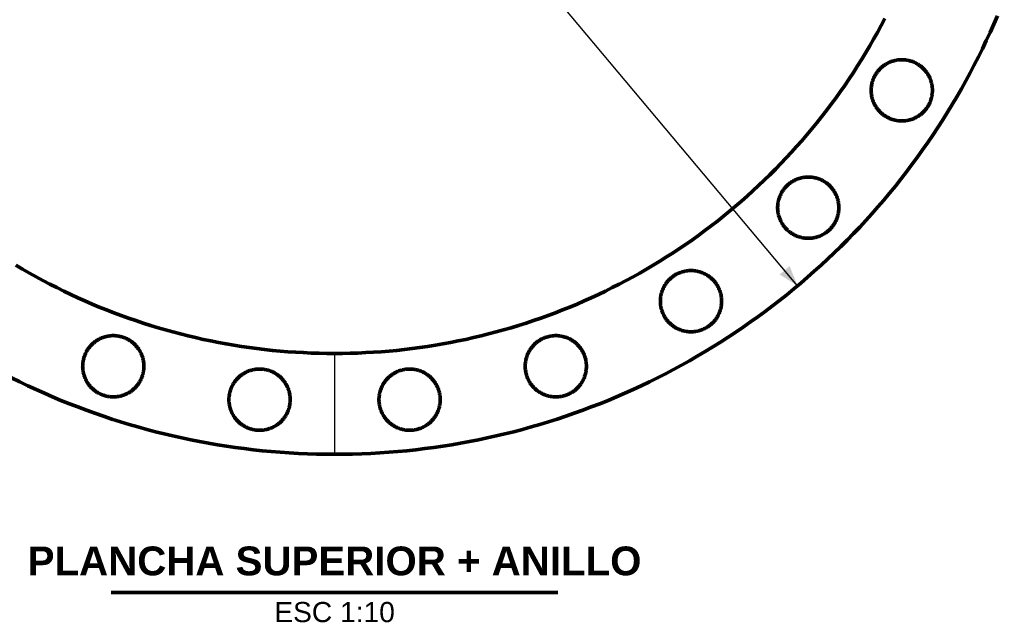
# Model space of a CAD drawing. Header units: millimetres. Extents: x 0 to 841, y 0 to 594.
# Drawn here: x 86.3 to 222, y 306.7 to 390.3 of the extents above; entities that cross this region are included whole.
import ezdxf
from ezdxf.enums import TextEntityAlignment as Align

# ---------------------------------------------------------------- set-up
doc = ezdxf.new("R2010")
doc.units = ezdxf.units.MM
doc.linetypes.add('FANTASMA', pattern=[26, 14, -3, 2, -2, 2, -3])
for name, color, linetype, lineweight in [('COTA', 7, 'CONTINUOUS', 18), ('FANT', 7, 'FANTASMA', 18), ('TXT', 7, 'CONTINUOUS', 25), ('VIS', 7, 'CONTINUOUS', 50)]:
    doc.layers.add(name, color=color, linetype=linetype, lineweight=lineweight)
doc.styles.add('STD', font='LiberationSans-Regular.ttf')
doc.styles.add('STDB', font='LiberationSans-Bold.ttf')

msp = doc.modelspace()

# ---------------------------------------------------------------- linework, layer by layer
at = {"layer": 'COTA'}
msp.add_line((194.28, 353.4), (54.15, 520.39), dxfattribs=at)
msp.add_solid([(194.28, 353.4), (193.17, 356.12), (191.79, 354.96)], dxfattribs=at)
at = {"layer": 'FANT'}
msp.add_line((130, 344), (130, 330), dxfattribs=at)
at = {"layer": 'VIS'}
msp.add_line((99, 310.8), (161, 310.8), dxfattribs=at)
for points in [[(85.16, 340.62), (86.29, 340.06), (87.42, 339.52), (88.56, 338.99), (89.71, 338.48), (90.86, 337.98), (92.02, 337.49), (93.19, 337.02), (94.36, 336.57), (95.54, 336.13), (96.72, 335.7), (97.91, 335.29), (99.1, 334.89), (100.3, 334.51), (101.5, 334.15), (102.7, 333.8), (103.92, 333.46), (105.13, 333.14), (106.35, 332.84), (107.57, 332.55), (108.8, 332.27), (110.03, 332.01), (111.26, 331.77), (112.5, 331.54), (113.74, 331.33), (114.98, 331.13), (116.22, 330.95), (117.47, 330.79), (118.71, 330.64), (119.96, 330.5), (121.21, 330.39), (122.47, 330.28), (123.72, 330.2), (124.98, 330.13), (126.23, 330.07), (127.49, 330.03), (128.74, 330.01), (130, 330), (131.26, 330.01), (132.51, 330.03), (133.77, 330.07), (135.02, 330.13), (136.28, 330.2), (137.53, 330.28), (138.79, 330.39), (140.04, 330.5), (141.29, 330.64), (142.53, 330.79), (143.78, 330.95), (145.02, 331.13), (146.26, 331.33), (147.5, 331.54), (148.74, 331.77), (149.97, 332.01), (151.2, 332.27), (152.43, 332.55), (153.65, 332.84), (154.87, 333.14), (156.08, 333.46), (157.3, 333.8), (158.5, 334.15), (159.7, 334.51), (160.9, 334.89), (162.09, 335.29), (163.28, 335.7), (164.46, 336.13), (165.64, 336.57), (166.81, 337.02), (167.98, 337.49), (169.14, 337.98), (170.29, 338.48), (171.44, 338.99), (172.58, 339.52), (173.71, 340.06), (174.84, 340.62), (175.96, 341.19), (177.07, 341.77), (178.18, 342.37), (179.27, 342.98), (180.36, 343.61), (181.44, 344.25), (182.52, 344.9), (183.58, 345.57), (184.64, 346.25), (185.69, 346.94), (186.73, 347.65), (187.76, 348.37), (188.78, 349.1), (189.79, 349.84), (190.79, 350.6), (191.79, 351.37), (192.77, 352.15), (193.74, 352.95), (194.71, 353.76), (195.66, 354.57), (196.6, 355.41), (197.53, 356.25), (198.45, 357.1), (199.37, 357.97), (200.26, 358.85), (201.15, 359.74), (202.03, 360.63), (202.9, 361.55), (203.75, 362.47), (204.59, 363.4), (205.43, 364.34), (206.24, 365.29), (207.05, 366.26), (207.85, 367.23), (208.63, 368.21), (209.4, 369.21), (210.16, 370.21), (210.9, 371.22), (211.63, 372.24), (212.35, 373.27), (213.06, 374.31), (213.75, 375.36), (214.43, 376.42), (215.1, 377.48), (215.75, 378.56), (216.39, 379.64), (217.02, 380.73), (217.63, 381.82), (218.23, 382.93), (218.81, 384.04), (219.38, 385.16), (219.94, 386.29), (220.48, 387.42), (221.01, 388.56), (221.52, 389.71), (222.02, 390.86)], [(85.76, 356.25), (86.69, 355.7), (87.63, 355.16), (88.57, 354.64), (89.52, 354.12), (90.48, 353.62), (91.44, 353.13), (92.41, 352.65), (93.38, 352.18), (94.36, 351.73), (95.35, 351.29), (96.34, 350.86), (97.34, 350.44), (98.34, 350.04), (99.35, 349.65), (100.36, 349.27), (101.38, 348.9), (102.4, 348.55), (103.42, 348.21), (104.45, 347.88), (105.49, 347.57), (106.53, 347.27), (107.57, 346.98), (108.61, 346.7), (109.66, 346.44), (110.71, 346.19), (111.77, 345.95), (112.82, 345.73), (113.89, 345.52), (114.95, 345.33), (116.01, 345.15), (117.08, 344.98), (118.15, 344.82), (119.22, 344.68), (120.29, 344.55), (121.37, 344.43), (122.44, 344.33), (123.52, 344.24), (124.6, 344.17), (125.68, 344.11), (126.76, 344.06), (127.84, 344.03), (128.92, 344.01), (130, 344), (131.08, 344.01), (132.16, 344.03), (133.24, 344.06), (134.32, 344.11), (135.4, 344.17), (136.48, 344.24), (137.56, 344.33), (138.63, 344.43), (139.71, 344.55), (140.78, 344.68), (141.85, 344.82), (142.92, 344.98), (143.99, 345.15), (145.05, 345.33), (146.11, 345.52), (147.18, 345.73), (148.23, 345.95), (149.29, 346.19), (150.34, 346.44), (151.39, 346.7), (152.43, 346.98), (153.47, 347.27), (154.51, 347.57), (155.55, 347.88), (156.58, 348.21), (157.6, 348.55), (158.62, 348.9), (159.64, 349.27), (160.65, 349.65), (161.66, 350.04), (162.66, 350.44), (163.66, 350.86), (164.65, 351.29), (165.64, 351.73), (166.62, 352.18), (167.59, 352.65), (168.56, 353.13), (169.52, 353.62), (170.48, 354.12), (171.43, 354.64), (172.37, 355.16), (173.31, 355.7), (174.24, 356.25), (175.17, 356.81), (176.08, 357.39), (176.99, 357.97), (177.89, 358.57), (178.79, 359.18), (179.67, 359.79), (180.55, 360.42), (181.42, 361.07), (182.28, 361.72), (183.14, 362.38), (183.98, 363.05), (184.82, 363.74), (185.65, 364.43), (186.47, 365.13), (187.28, 365.85), (188.08, 366.57), (188.87, 367.31), (189.65, 368.05), (190.43, 368.81), (191.19, 369.57), (191.95, 370.35), (192.69, 371.13), (193.43, 371.92), (194.15, 372.72), (194.87, 373.53), (195.57, 374.35), (196.26, 375.18), (196.95, 376.02), (197.62, 376.86), (198.28, 377.72), (198.93, 378.58), (199.58, 379.45), (200.21, 380.33), (200.82, 381.21), (201.43, 382.11), (202.03, 383.01), (202.61, 383.92), (203.19, 384.83), (203.75, 385.76), (204.3, 386.69), (204.84, 387.63), (205.36, 388.57), (205.88, 389.52), (206.38, 390.48)], [(85.76, 356.25), (86.69, 355.7), (87.63, 355.16), (88.57, 354.64), (89.52, 354.12), (90.48, 353.62), (91.44, 353.13), (92.41, 352.65), (93.38, 352.18), (94.36, 351.73), (95.35, 351.29), (96.34, 350.86), (97.34, 350.44), (98.34, 350.04), (99.35, 349.65), (100.36, 349.27), (101.38, 348.9), (102.4, 348.55), (103.42, 348.21), (104.45, 347.88), (105.49, 347.57), (106.53, 347.27), (107.57, 346.98), (108.61, 346.7), (109.66, 346.44), (110.71, 346.19), (111.77, 345.95), (112.82, 345.73), (113.89, 345.52), (114.95, 345.33), (116.01, 345.15), (117.08, 344.98), (118.15, 344.82), (119.22, 344.68), (120.29, 344.55), (121.37, 344.43), (122.44, 344.33), (123.52, 344.24), (124.6, 344.17), (125.68, 344.11), (126.76, 344.06), (127.84, 344.03), (128.92, 344.01), (130, 344), (131.08, 344.01), (132.16, 344.03), (133.24, 344.06), (134.32, 344.11), (135.4, 344.17), (136.48, 344.24), (137.56, 344.33), (138.63, 344.43), (139.71, 344.55), (140.78, 344.68), (141.85, 344.82), (142.92, 344.98), (143.99, 345.15), (145.05, 345.33), (146.11, 345.52), (147.18, 345.73), (148.23, 345.95), (149.29, 346.19), (150.34, 346.44), (151.39, 346.7), (152.43, 346.98), (153.47, 347.27), (154.51, 347.57), (155.55, 347.88), (156.58, 348.21), (157.6, 348.55), (158.62, 348.9), (159.64, 349.27), (160.65, 349.65), (161.66, 350.04), (162.66, 350.44), (163.66, 350.86), (164.65, 351.29), (165.64, 351.73), (166.62, 352.18), (167.59, 352.65), (168.56, 353.13), (169.52, 353.62), (170.48, 354.12), (171.43, 354.64), (172.37, 355.16), (173.31, 355.7), (174.24, 356.25), (175.17, 356.81), (176.08, 357.39), (176.99, 357.97), (177.89, 358.57), (178.79, 359.18), (179.67, 359.79), (180.55, 360.42), (181.42, 361.07), (182.28, 361.72), (183.14, 362.38), (183.98, 363.05), (184.82, 363.74), (185.65, 364.43), (186.47, 365.13), (187.28, 365.85), (188.08, 366.57), (188.87, 367.31), (189.65, 368.05), (190.43, 368.81), (191.19, 369.57), (191.95, 370.35), (192.69, 371.13), (193.43, 371.92), (194.15, 372.72), (194.87, 373.53), (195.57, 374.35), (196.26, 375.18), (196.95, 376.02), (197.62, 376.86), (198.28, 377.72), (198.93, 378.58), (199.58, 379.45), (200.21, 380.33), (200.82, 381.21), (201.43, 382.11), (202.03, 383.01), (202.61, 383.92), (203.19, 384.83), (203.75, 385.76), (204.3, 386.69), (204.84, 387.63), (205.36, 388.57), (205.88, 389.52), (206.38, 390.48)], [(213, 380.52), (212.99, 380.4), (212.99, 380.28), (212.98, 380.16), (212.97, 380.04), (212.95, 379.92), (212.93, 379.8), (212.91, 379.68), (212.89, 379.57), (212.86, 379.45), (212.83, 379.33), (212.79, 379.22), (212.75, 379.11), (212.71, 378.99), (212.67, 378.88), (212.62, 378.77), (212.57, 378.66), (212.51, 378.55), (212.46, 378.45), (212.4, 378.34), (212.33, 378.24), (212.27, 378.14), (212.2, 378.04), (212.13, 377.95), (212.05, 377.85), (211.98, 377.76), (211.9, 377.67), (211.81, 377.58), (211.73, 377.49), (211.64, 377.41), (211.55, 377.33), (211.46, 377.25), (211.37, 377.18), (211.27, 377.1), (211.17, 377.03), (211.08, 376.97), (210.97, 376.9), (210.87, 376.84), (210.77, 376.78), (210.66, 376.73), (210.55, 376.67), (210.44, 376.62), (210.33, 376.58), (210.22, 376.53), (210.1, 376.49), (209.99, 376.46), (209.87, 376.42), (209.76, 376.39), (209.64, 376.37), (209.52, 376.34), (209.4, 376.32), (209.29, 376.31), (209.17, 376.29), (209.05, 376.28), (208.93, 376.27), (208.81, 376.27), (208.69, 376.27), (208.56, 376.27), (208.44, 376.28), (208.33, 376.29), (208.21, 376.31), (208.09, 376.32), (207.97, 376.34), (207.85, 376.37), (207.73, 376.39), (207.62, 376.42), (207.5, 376.46), (207.39, 376.49), (207.27, 376.53), (207.16, 376.58), (207.05, 376.62), (206.94, 376.67), (206.83, 376.73), (206.73, 376.78), (206.62, 376.84), (206.52, 376.9), (206.42, 376.97), (206.32, 377.03), (206.22, 377.1), (206.12, 377.18), (206.03, 377.25), (205.94, 377.33), (205.85, 377.41), (205.76, 377.49), (205.68, 377.58), (205.6, 377.67), (205.52, 377.76), (205.44, 377.85), (205.36, 377.95), (205.29, 378.04), (205.22, 378.14), (205.16, 378.24), (205.1, 378.34), (205.04, 378.45), (204.98, 378.55), (204.92, 378.66), (204.87, 378.77), (204.82, 378.88), (204.78, 378.99), (204.74, 379.11), (204.7, 379.22), (204.66, 379.33), (204.63, 379.45), (204.6, 379.57), (204.58, 379.68), (204.56, 379.8), (204.54, 379.92), (204.52, 380.04), (204.51, 380.16), (204.5, 380.28), (204.5, 380.4), (204.5, 380.52), (204.5, 380.64), (204.5, 380.76), (204.51, 380.88), (204.52, 381), (204.54, 381.12), (204.56, 381.24), (204.58, 381.36), (204.6, 381.48), (204.63, 381.59), (204.66, 381.71), (204.7, 381.82), (204.74, 381.94), (204.78, 382.05), (204.82, 382.16), (204.87, 382.27), (204.92, 382.38), (204.98, 382.49), (205.04, 382.59), (205.1, 382.7), (205.16, 382.8), (205.22, 382.9), (205.29, 383), (205.36, 383.1), (205.44, 383.19), (205.52, 383.28), (205.6, 383.37), (205.68, 383.46), (205.76, 383.55), (205.85, 383.63), (205.94, 383.71), (206.03, 383.79), (206.12, 383.87), (206.22, 383.94), (206.32, 384.01), (206.42, 384.08), (206.52, 384.14), (206.62, 384.2), (206.73, 384.26), (206.83, 384.32), (206.94, 384.37), (207.05, 384.42), (207.16, 384.46), (207.27, 384.51), (207.39, 384.55), (207.5, 384.58), (207.62, 384.62), (207.73, 384.65), (207.85, 384.68), (207.97, 384.7), (208.09, 384.72), (208.21, 384.74), (208.33, 384.75), (208.44, 384.76), (208.56, 384.77), (208.69, 384.77), (208.81, 384.77), (208.93, 384.77), (209.05, 384.76), (209.17, 384.75), (209.29, 384.74), (209.4, 384.72), (209.52, 384.7), (209.64, 384.68), (209.76, 384.65), (209.87, 384.62), (209.99, 384.58), (210.1, 384.55), (210.22, 384.51), (210.33, 384.46), (210.44, 384.42), (210.55, 384.37), (210.66, 384.32), (210.77, 384.26), (210.87, 384.2), (210.97, 384.14), (211.08, 384.08), (211.17, 384.01), (211.27, 383.94), (211.37, 383.87), (211.46, 383.79), (211.55, 383.71), (211.64, 383.63), (211.73, 383.55), (211.81, 383.46), (211.9, 383.37), (211.98, 383.28), (212.05, 383.19), (212.13, 383.1), (212.2, 383), (212.27, 382.9), (212.33, 382.8), (212.4, 382.7), (212.46, 382.59), (212.51, 382.49), (212.57, 382.38), (212.62, 382.27), (212.67, 382.16), (212.71, 382.05), (212.75, 381.94), (212.79, 381.82), (212.83, 381.71), (212.86, 381.59), (212.89, 381.48), (212.91, 381.36), (212.93, 381.24), (212.95, 381.12), (212.97, 381), (212.98, 380.88), (212.99, 380.76), (212.99, 380.64), (213, 380.52)], [(200.01, 364.24), (200.01, 364.12), (200, 364), (200, 363.88), (199.98, 363.76), (199.97, 363.64), (199.95, 363.52), (199.93, 363.4), (199.9, 363.28), (199.87, 363.17), (199.84, 363.05), (199.81, 362.94), (199.77, 362.82), (199.73, 362.71), (199.68, 362.6), (199.63, 362.49), (199.58, 362.38), (199.53, 362.27), (199.47, 362.17), (199.41, 362.06), (199.35, 361.96), (199.28, 361.86), (199.21, 361.76), (199.14, 361.66), (199.07, 361.57), (198.99, 361.48), (198.91, 361.39), (198.83, 361.3), (198.74, 361.21), (198.66, 361.13), (198.57, 361.05), (198.48, 360.97), (198.38, 360.89), (198.29, 360.82), (198.19, 360.75), (198.09, 360.68), (197.99, 360.62), (197.89, 360.56), (197.78, 360.5), (197.67, 360.44), (197.57, 360.39), (197.46, 360.34), (197.35, 360.3), (197.23, 360.25), (197.12, 360.21), (197.01, 360.18), (196.89, 360.14), (196.77, 360.11), (196.66, 360.08), (196.54, 360.06), (196.42, 360.04), (196.3, 360.02), (196.18, 360.01), (196.06, 360), (195.94, 359.99), (195.82, 359.99), (195.7, 359.99), (195.58, 359.99), (195.46, 360), (195.34, 360.01), (195.22, 360.02), (195.1, 360.04), (194.98, 360.06), (194.87, 360.08), (194.75, 360.11), (194.63, 360.14), (194.52, 360.18), (194.4, 360.21), (194.29, 360.25), (194.18, 360.3), (194.07, 360.34), (193.96, 360.39), (193.85, 360.44), (193.74, 360.5), (193.64, 360.56), (193.53, 360.62), (193.43, 360.68), (193.33, 360.75), (193.23, 360.82), (193.14, 360.89), (193.04, 360.97), (192.95, 361.05), (192.86, 361.13), (192.78, 361.21), (192.69, 361.3), (192.61, 361.39), (192.53, 361.48), (192.45, 361.57), (192.38, 361.66), (192.31, 361.76), (192.24, 361.86), (192.17, 361.96), (192.11, 362.06), (192.05, 362.17), (191.99, 362.27), (191.94, 362.38), (191.89, 362.49), (191.84, 362.6), (191.8, 362.71), (191.75, 362.82), (191.72, 362.94), (191.68, 363.05), (191.65, 363.17), (191.62, 363.28), (191.59, 363.4), (191.57, 363.52), (191.55, 363.64), (191.54, 363.76), (191.53, 363.88), (191.52, 364), (191.51, 364.12), (191.51, 364.24), (191.51, 364.36), (191.52, 364.48), (191.53, 364.6), (191.54, 364.72), (191.55, 364.84), (191.57, 364.96), (191.59, 365.08), (191.62, 365.19), (191.65, 365.31), (191.68, 365.43), (191.72, 365.54), (191.75, 365.65), (191.8, 365.77), (191.84, 365.88), (191.89, 365.99), (191.94, 366.1), (191.99, 366.21), (192.05, 366.31), (192.11, 366.42), (192.17, 366.52), (192.24, 366.62), (192.31, 366.72), (192.38, 366.81), (192.45, 366.91), (192.53, 367), (192.61, 367.09), (192.69, 367.18), (192.78, 367.27), (192.86, 367.35), (192.95, 367.43), (193.04, 367.51), (193.14, 367.58), (193.23, 367.66), (193.33, 367.73), (193.43, 367.79), (193.53, 367.86), (193.64, 367.92), (193.74, 367.98), (193.85, 368.03), (193.96, 368.09), (194.07, 368.14), (194.18, 368.18), (194.29, 368.23), (194.4, 368.27), (194.52, 368.3), (194.63, 368.34), (194.75, 368.37), (194.87, 368.39), (194.98, 368.42), (195.1, 368.44), (195.22, 368.45), (195.34, 368.47), (195.46, 368.48), (195.58, 368.49), (195.7, 368.49), (195.82, 368.49), (195.94, 368.49), (196.06, 368.48), (196.18, 368.47), (196.3, 368.45), (196.42, 368.44), (196.54, 368.42), (196.66, 368.39), (196.77, 368.37), (196.89, 368.34), (197.01, 368.3), (197.12, 368.27), (197.23, 368.23), (197.35, 368.18), (197.46, 368.14), (197.57, 368.09), (197.67, 368.03), (197.78, 367.98), (197.89, 367.92), (197.99, 367.86), (198.09, 367.79), (198.19, 367.73), (198.29, 367.66), (198.38, 367.58), (198.48, 367.51), (198.57, 367.43), (198.66, 367.35), (198.74, 367.27), (198.83, 367.18), (198.91, 367.09), (198.99, 367), (199.07, 366.91), (199.14, 366.81), (199.21, 366.72), (199.28, 366.62), (199.35, 366.52), (199.41, 366.42), (199.47, 366.31), (199.53, 366.21), (199.58, 366.1), (199.63, 365.99), (199.68, 365.88), (199.73, 365.77), (199.77, 365.65), (199.81, 365.54), (199.84, 365.43), (199.87, 365.31), (199.9, 365.19), (199.93, 365.08), (199.95, 364.96), (199.97, 364.84), (199.98, 364.72), (200, 364.6), (200, 364.48), (200.01, 364.36), (200.01, 364.24)], [(183.73, 351.25), (183.73, 351.13), (183.72, 351.01), (183.71, 350.89), (183.7, 350.77), (183.69, 350.66), (183.67, 350.54), (183.65, 350.42), (183.62, 350.3), (183.59, 350.18), (183.56, 350.07), (183.52, 349.95), (183.49, 349.84), (183.44, 349.73), (183.4, 349.61), (183.35, 349.5), (183.3, 349.4), (183.25, 349.29), (183.19, 349.18), (183.13, 349.08), (183.07, 348.98), (183, 348.87), (182.93, 348.78), (182.86, 348.68), (182.79, 348.58), (182.71, 348.49), (182.63, 348.4), (182.55, 348.31), (182.46, 348.23), (182.38, 348.15), (182.29, 348.06), (182.2, 347.99), (182.1, 347.91), (182.01, 347.84), (181.91, 347.77), (181.81, 347.7), (181.71, 347.64), (181.6, 347.57), (181.5, 347.52), (181.39, 347.46), (181.28, 347.41), (181.17, 347.36), (181.06, 347.31), (180.95, 347.27), (180.84, 347.23), (180.72, 347.19), (180.61, 347.16), (180.49, 347.13), (180.37, 347.1), (180.26, 347.08), (180.14, 347.06), (180.02, 347.04), (179.9, 347.03), (179.78, 347.02), (179.66, 347.01), (179.54, 347.01), (179.42, 347.01), (179.3, 347.01), (179.18, 347.02), (179.06, 347.03), (178.94, 347.04), (178.82, 347.06), (178.7, 347.08), (178.58, 347.1), (178.47, 347.13), (178.35, 347.16), (178.23, 347.19), (178.12, 347.23), (178.01, 347.27), (177.89, 347.31), (177.78, 347.36), (177.67, 347.41), (177.57, 347.46), (177.46, 347.52), (177.35, 347.57), (177.25, 347.64), (177.15, 347.7), (177.05, 347.77), (176.95, 347.84), (176.86, 347.91), (176.76, 347.99), (176.67, 348.06), (176.58, 348.15), (176.5, 348.23), (176.41, 348.31), (176.33, 348.4), (176.25, 348.49), (176.17, 348.58), (176.1, 348.68), (176.03, 348.78), (175.96, 348.87), (175.89, 348.98), (175.83, 349.08), (175.77, 349.18), (175.71, 349.29), (175.66, 349.4), (175.61, 349.5), (175.56, 349.61), (175.51, 349.73), (175.47, 349.84), (175.43, 349.95), (175.4, 350.07), (175.37, 350.18), (175.34, 350.3), (175.31, 350.42), (175.29, 350.54), (175.27, 350.66), (175.26, 350.77), (175.24, 350.89), (175.24, 351.01), (175.23, 351.13), (175.23, 351.25), (175.23, 351.37), (175.24, 351.5), (175.24, 351.62), (175.26, 351.73), (175.27, 351.85), (175.29, 351.97), (175.31, 352.09), (175.34, 352.21), (175.37, 352.33), (175.4, 352.44), (175.43, 352.56), (175.47, 352.67), (175.51, 352.78), (175.56, 352.89), (175.61, 353.01), (175.66, 353.11), (175.71, 353.22), (175.77, 353.33), (175.83, 353.43), (175.89, 353.53), (175.96, 353.63), (176.03, 353.73), (176.1, 353.83), (176.17, 353.92), (176.25, 354.02), (176.33, 354.11), (176.41, 354.2), (176.5, 354.28), (176.58, 354.36), (176.67, 354.45), (176.76, 354.52), (176.86, 354.6), (176.95, 354.67), (177.05, 354.74), (177.15, 354.81), (177.25, 354.87), (177.35, 354.94), (177.46, 354.99), (177.57, 355.05), (177.67, 355.1), (177.78, 355.15), (177.89, 355.2), (178.01, 355.24), (178.12, 355.28), (178.23, 355.32), (178.35, 355.35), (178.47, 355.38), (178.58, 355.41), (178.7, 355.43), (178.82, 355.45), (178.94, 355.47), (179.06, 355.48), (179.18, 355.49), (179.3, 355.5), (179.42, 355.5), (179.54, 355.5), (179.66, 355.5), (179.78, 355.49), (179.9, 355.48), (180.02, 355.47), (180.14, 355.45), (180.26, 355.43), (180.37, 355.41), (180.49, 355.38), (180.61, 355.35), (180.72, 355.32), (180.84, 355.28), (180.95, 355.24), (181.06, 355.2), (181.17, 355.15), (181.28, 355.1), (181.39, 355.05), (181.5, 354.99), (181.6, 354.94), (181.71, 354.87), (181.81, 354.81), (181.91, 354.74), (182.01, 354.67), (182.1, 354.6), (182.2, 354.52), (182.29, 354.45), (182.38, 354.36), (182.46, 354.28), (182.55, 354.2), (182.63, 354.11), (182.71, 354.02), (182.79, 353.92), (182.86, 353.83), (182.93, 353.73), (183, 353.63), (183.07, 353.53), (183.13, 353.43), (183.19, 353.33), (183.25, 353.22), (183.3, 353.11), (183.35, 353.01), (183.4, 352.89), (183.44, 352.78), (183.49, 352.67), (183.52, 352.56), (183.56, 352.44), (183.59, 352.33), (183.62, 352.21), (183.65, 352.09), (183.67, 351.97), (183.69, 351.85), (183.7, 351.73), (183.71, 351.62), (183.72, 351.5), (183.73, 351.37), (183.73, 351.25)], [(103.53, 342.22), (103.53, 342.1), (103.53, 341.98), (103.52, 341.86), (103.51, 341.74), (103.49, 341.62), (103.47, 341.5), (103.45, 341.38), (103.43, 341.26), (103.4, 341.15), (103.36, 341.03), (103.33, 340.92), (103.29, 340.8), (103.25, 340.69), (103.2, 340.58), (103.16, 340.47), (103.11, 340.36), (103.05, 340.25), (102.99, 340.15), (102.93, 340.04), (102.87, 339.94), (102.81, 339.84), (102.74, 339.74), (102.66, 339.64), (102.59, 339.55), (102.51, 339.46), (102.43, 339.37), (102.35, 339.28), (102.27, 339.19), (102.18, 339.11), (102.09, 339.03), (102, 338.95), (101.91, 338.87), (101.81, 338.8), (101.71, 338.73), (101.61, 338.66), (101.51, 338.6), (101.41, 338.54), (101.3, 338.48), (101.2, 338.42), (101.09, 338.37), (100.98, 338.32), (100.87, 338.28), (100.76, 338.23), (100.64, 338.19), (100.53, 338.16), (100.41, 338.12), (100.3, 338.09), (100.18, 338.06), (100.06, 338.04), (99.94, 338.02), (99.82, 338), (99.7, 337.99), (99.58, 337.98), (99.46, 337.97), (99.34, 337.97), (99.22, 337.97), (99.1, 337.97), (98.98, 337.98), (98.86, 337.99), (98.74, 338), (98.63, 338.02), (98.51, 338.04), (98.39, 338.06), (98.27, 338.09), (98.16, 338.12), (98.04, 338.16), (97.93, 338.19), (97.81, 338.23), (97.7, 338.28), (97.59, 338.32), (97.48, 338.37), (97.37, 338.42), (97.26, 338.48), (97.16, 338.54), (97.06, 338.6), (96.95, 338.66), (96.85, 338.73), (96.76, 338.8), (96.66, 338.87), (96.57, 338.95), (96.48, 339.03), (96.39, 339.11), (96.3, 339.19), (96.22, 339.28), (96.13, 339.37), (96.05, 339.46), (95.98, 339.55), (95.9, 339.64), (95.83, 339.74), (95.76, 339.84), (95.7, 339.94), (95.63, 340.04), (95.57, 340.15), (95.52, 340.25), (95.46, 340.36), (95.41, 340.47), (95.36, 340.58), (95.32, 340.69), (95.28, 340.8), (95.24, 340.92), (95.2, 341.03), (95.17, 341.15), (95.14, 341.26), (95.12, 341.38), (95.1, 341.5), (95.08, 341.62), (95.06, 341.74), (95.05, 341.86), (95.04, 341.98), (95.04, 342.1), (95.03, 342.22), (95.04, 342.34), (95.04, 342.46), (95.05, 342.58), (95.06, 342.7), (95.08, 342.82), (95.1, 342.94), (95.12, 343.06), (95.14, 343.17), (95.17, 343.29), (95.2, 343.41), (95.24, 343.52), (95.28, 343.63), (95.32, 343.75), (95.36, 343.86), (95.41, 343.97), (95.46, 344.08), (95.52, 344.19), (95.57, 344.29), (95.63, 344.4), (95.7, 344.5), (95.76, 344.6), (95.83, 344.7), (95.9, 344.79), (95.98, 344.89), (96.05, 344.98), (96.13, 345.07), (96.22, 345.16), (96.3, 345.25), (96.39, 345.33), (96.48, 345.41), (96.57, 345.49), (96.66, 345.56), (96.76, 345.64), (96.85, 345.71), (96.95, 345.77), (97.06, 345.84), (97.16, 345.9), (97.26, 345.96), (97.37, 346.01), (97.48, 346.07), (97.59, 346.12), (97.7, 346.16), (97.81, 346.21), (97.93, 346.25), (98.04, 346.28), (98.16, 346.32), (98.27, 346.35), (98.39, 346.37), (98.51, 346.4), (98.63, 346.42), (98.74, 346.43), (98.86, 346.45), (98.98, 346.46), (99.1, 346.47), (99.22, 346.47), (99.34, 346.47), (99.46, 346.47), (99.58, 346.46), (99.7, 346.45), (99.82, 346.43), (99.94, 346.42), (100.06, 346.4), (100.18, 346.37), (100.3, 346.35), (100.41, 346.32), (100.53, 346.28), (100.64, 346.25), (100.76, 346.21), (100.87, 346.16), (100.98, 346.12), (101.09, 346.07), (101.2, 346.01), (101.3, 345.96), (101.41, 345.9), (101.51, 345.84), (101.61, 345.77), (101.71, 345.71), (101.81, 345.64), (101.91, 345.56), (102, 345.49), (102.09, 345.41), (102.18, 345.33), (102.27, 345.25), (102.35, 345.16), (102.43, 345.07), (102.51, 344.98), (102.59, 344.89), (102.66, 344.79), (102.74, 344.7), (102.81, 344.6), (102.87, 344.5), (102.93, 344.4), (102.99, 344.29), (103.05, 344.19), (103.11, 344.08), (103.16, 343.97), (103.2, 343.86), (103.25, 343.75), (103.29, 343.63), (103.33, 343.52), (103.36, 343.41), (103.4, 343.29), (103.43, 343.17), (103.45, 343.06), (103.47, 342.94), (103.49, 342.82), (103.51, 342.7), (103.52, 342.58), (103.53, 342.46), (103.53, 342.34), (103.53, 342.22)], [(164.97, 342.22), (164.96, 342.1), (164.96, 341.98), (164.95, 341.86), (164.94, 341.74), (164.92, 341.62), (164.9, 341.5), (164.88, 341.38), (164.86, 341.26), (164.83, 341.15), (164.8, 341.03), (164.76, 340.92), (164.72, 340.8), (164.68, 340.69), (164.64, 340.58), (164.59, 340.47), (164.54, 340.36), (164.48, 340.25), (164.43, 340.15), (164.37, 340.04), (164.3, 339.94), (164.24, 339.84), (164.17, 339.74), (164.1, 339.64), (164.02, 339.55), (163.95, 339.46), (163.87, 339.37), (163.78, 339.28), (163.7, 339.19), (163.61, 339.11), (163.52, 339.03), (163.43, 338.95), (163.34, 338.87), (163.24, 338.8), (163.15, 338.73), (163.05, 338.66), (162.94, 338.6), (162.84, 338.54), (162.74, 338.48), (162.63, 338.42), (162.52, 338.37), (162.41, 338.32), (162.3, 338.28), (162.19, 338.23), (162.07, 338.19), (161.96, 338.16), (161.84, 338.12), (161.73, 338.09), (161.61, 338.06), (161.49, 338.04), (161.37, 338.02), (161.26, 338), (161.14, 337.99), (161.02, 337.98), (160.9, 337.97), (160.78, 337.97), (160.66, 337.97), (160.54, 337.97), (160.42, 337.98), (160.3, 337.99), (160.18, 338), (160.06, 338.02), (159.94, 338.04), (159.82, 338.06), (159.7, 338.09), (159.59, 338.12), (159.47, 338.16), (159.36, 338.19), (159.24, 338.23), (159.13, 338.28), (159.02, 338.32), (158.91, 338.37), (158.8, 338.42), (158.7, 338.48), (158.59, 338.54), (158.49, 338.6), (158.39, 338.66), (158.29, 338.73), (158.19, 338.8), (158.09, 338.87), (158, 338.95), (157.91, 339.03), (157.82, 339.11), (157.73, 339.19), (157.65, 339.28), (157.57, 339.37), (157.49, 339.46), (157.41, 339.55), (157.34, 339.64), (157.26, 339.74), (157.19, 339.84), (157.13, 339.94), (157.07, 340.04), (157.01, 340.15), (156.95, 340.25), (156.89, 340.36), (156.84, 340.47), (156.8, 340.58), (156.75, 340.69), (156.71, 340.8), (156.67, 340.92), (156.64, 341.03), (156.6, 341.15), (156.57, 341.26), (156.55, 341.38), (156.53, 341.5), (156.51, 341.62), (156.49, 341.74), (156.48, 341.86), (156.47, 341.98), (156.47, 342.1), (156.47, 342.22), (156.47, 342.34), (156.47, 342.46), (156.48, 342.58), (156.49, 342.7), (156.51, 342.82), (156.53, 342.94), (156.55, 343.06), (156.57, 343.17), (156.6, 343.29), (156.64, 343.41), (156.67, 343.52), (156.71, 343.63), (156.75, 343.75), (156.8, 343.86), (156.84, 343.97), (156.89, 344.08), (156.95, 344.19), (157.01, 344.29), (157.07, 344.4), (157.13, 344.5), (157.19, 344.6), (157.26, 344.7), (157.34, 344.79), (157.41, 344.89), (157.49, 344.98), (157.57, 345.07), (157.65, 345.16), (157.73, 345.25), (157.82, 345.33), (157.91, 345.41), (158, 345.49), (158.09, 345.56), (158.19, 345.64), (158.29, 345.71), (158.39, 345.77), (158.49, 345.84), (158.59, 345.9), (158.7, 345.96), (158.8, 346.01), (158.91, 346.07), (159.02, 346.12), (159.13, 346.16), (159.24, 346.21), (159.36, 346.25), (159.47, 346.28), (159.59, 346.32), (159.7, 346.35), (159.82, 346.37), (159.94, 346.4), (160.06, 346.42), (160.18, 346.43), (160.3, 346.45), (160.42, 346.46), (160.54, 346.47), (160.66, 346.47), (160.78, 346.47), (160.9, 346.47), (161.02, 346.46), (161.14, 346.45), (161.26, 346.43), (161.37, 346.42), (161.49, 346.4), (161.61, 346.37), (161.73, 346.35), (161.84, 346.32), (161.96, 346.28), (162.07, 346.25), (162.19, 346.21), (162.3, 346.16), (162.41, 346.12), (162.52, 346.07), (162.63, 346.01), (162.74, 345.96), (162.84, 345.9), (162.94, 345.84), (163.05, 345.77), (163.15, 345.71), (163.24, 345.64), (163.34, 345.56), (163.43, 345.49), (163.52, 345.41), (163.61, 345.33), (163.7, 345.25), (163.78, 345.16), (163.87, 345.07), (163.95, 344.98), (164.02, 344.89), (164.1, 344.79), (164.17, 344.7), (164.24, 344.6), (164.3, 344.5), (164.37, 344.4), (164.43, 344.29), (164.48, 344.19), (164.54, 344.08), (164.59, 343.97), (164.64, 343.86), (164.68, 343.75), (164.72, 343.63), (164.76, 343.52), (164.8, 343.41), (164.83, 343.29), (164.86, 343.17), (164.88, 343.06), (164.9, 342.94), (164.92, 342.82), (164.94, 342.7), (164.95, 342.58), (164.96, 342.46), (164.96, 342.34), (164.97, 342.22)], [(123.84, 337.58), (123.84, 337.46), (123.83, 337.34), (123.82, 337.22), (123.81, 337.1), (123.79, 336.99), (123.78, 336.87), (123.75, 336.75), (123.73, 336.63), (123.7, 336.51), (123.67, 336.4), (123.63, 336.28), (123.59, 336.17), (123.55, 336.06), (123.51, 335.94), (123.46, 335.83), (123.41, 335.73), (123.35, 335.62), (123.3, 335.51), (123.24, 335.41), (123.17, 335.31), (123.11, 335.2), (123.04, 335.11), (122.97, 335.01), (122.89, 334.91), (122.82, 334.82), (122.74, 334.73), (122.66, 334.64), (122.57, 334.56), (122.48, 334.48), (122.4, 334.39), (122.3, 334.32), (122.21, 334.24), (122.11, 334.17), (122.02, 334.1), (121.92, 334.03), (121.82, 333.97), (121.71, 333.9), (121.61, 333.85), (121.5, 333.79), (121.39, 333.74), (121.28, 333.69), (121.17, 333.64), (121.06, 333.6), (120.95, 333.56), (120.83, 333.52), (120.72, 333.49), (120.6, 333.46), (120.48, 333.43), (120.36, 333.41), (120.25, 333.39), (120.13, 333.37), (120.01, 333.36), (119.89, 333.35), (119.77, 333.34), (119.65, 333.34), (119.53, 333.34), (119.41, 333.34), (119.29, 333.35), (119.17, 333.36), (119.05, 333.37), (118.93, 333.39), (118.81, 333.41), (118.69, 333.43), (118.57, 333.46), (118.46, 333.49), (118.34, 333.52), (118.23, 333.56), (118.11, 333.6), (118, 333.64), (117.89, 333.69), (117.78, 333.74), (117.67, 333.79), (117.57, 333.85), (117.46, 333.9), (117.36, 333.97), (117.26, 334.03), (117.16, 334.1), (117.06, 334.17), (116.96, 334.24), (116.87, 334.32), (116.78, 334.39), (116.69, 334.48), (116.6, 334.56), (116.52, 334.64), (116.44, 334.73), (116.36, 334.82), (116.28, 334.91), (116.21, 335.01), (116.13, 335.11), (116.07, 335.2), (116, 335.31), (115.94, 335.41), (115.88, 335.51), (115.82, 335.62), (115.77, 335.73), (115.71, 335.83), (115.67, 335.94), (115.62, 336.06), (115.58, 336.17), (115.54, 336.28), (115.51, 336.4), (115.47, 336.51), (115.45, 336.63), (115.42, 336.75), (115.4, 336.87), (115.38, 336.99), (115.36, 337.1), (115.35, 337.22), (115.34, 337.34), (115.34, 337.46), (115.34, 337.58), (115.34, 337.71), (115.34, 337.83), (115.35, 337.95), (115.36, 338.06), (115.38, 338.18), (115.4, 338.3), (115.42, 338.42), (115.45, 338.54), (115.47, 338.66), (115.51, 338.77), (115.54, 338.89), (115.58, 339), (115.62, 339.11), (115.67, 339.23), (115.71, 339.34), (115.77, 339.44), (115.82, 339.55), (115.88, 339.66), (115.94, 339.76), (116, 339.86), (116.07, 339.96), (116.13, 340.06), (116.21, 340.16), (116.28, 340.25), (116.36, 340.35), (116.44, 340.44), (116.52, 340.53), (116.6, 340.61), (116.69, 340.69), (116.78, 340.78), (116.87, 340.85), (116.96, 340.93), (117.06, 341), (117.16, 341.07), (117.26, 341.14), (117.36, 341.2), (117.46, 341.27), (117.57, 341.32), (117.67, 341.38), (117.78, 341.43), (117.89, 341.48), (118, 341.53), (118.11, 341.57), (118.23, 341.61), (118.34, 341.65), (118.46, 341.68), (118.57, 341.71), (118.69, 341.74), (118.81, 341.76), (118.93, 341.78), (119.05, 341.8), (119.17, 341.81), (119.29, 341.82), (119.41, 341.83), (119.53, 341.83), (119.65, 341.83), (119.77, 341.83), (119.89, 341.82), (120.01, 341.81), (120.13, 341.8), (120.25, 341.78), (120.36, 341.76), (120.48, 341.74), (120.6, 341.71), (120.72, 341.68), (120.83, 341.65), (120.95, 341.61), (121.06, 341.57), (121.17, 341.53), (121.28, 341.48), (121.39, 341.43), (121.5, 341.38), (121.61, 341.32), (121.71, 341.27), (121.82, 341.2), (121.92, 341.14), (122.02, 341.07), (122.11, 341), (122.21, 340.93), (122.3, 340.85), (122.4, 340.78), (122.48, 340.69), (122.57, 340.61), (122.66, 340.53), (122.74, 340.44), (122.82, 340.35), (122.89, 340.25), (122.97, 340.16), (123.04, 340.06), (123.11, 339.96), (123.17, 339.86), (123.24, 339.76), (123.3, 339.66), (123.35, 339.55), (123.41, 339.44), (123.46, 339.34), (123.51, 339.23), (123.55, 339.11), (123.59, 339), (123.63, 338.89), (123.67, 338.77), (123.7, 338.66), (123.73, 338.54), (123.75, 338.42), (123.78, 338.3), (123.79, 338.18), (123.81, 338.06), (123.82, 337.95), (123.83, 337.83), (123.84, 337.71), (123.84, 337.58)], [(144.66, 337.58), (144.66, 337.46), (144.66, 337.34), (144.65, 337.22), (144.64, 337.1), (144.62, 336.99), (144.6, 336.87), (144.58, 336.75), (144.55, 336.63), (144.53, 336.51), (144.49, 336.4), (144.46, 336.28), (144.42, 336.17), (144.38, 336.06), (144.33, 335.94), (144.29, 335.83), (144.23, 335.73), (144.18, 335.62), (144.12, 335.51), (144.06, 335.41), (144, 335.31), (143.93, 335.2), (143.87, 335.11), (143.79, 335.01), (143.72, 334.91), (143.64, 334.82), (143.56, 334.73), (143.48, 334.64), (143.4, 334.56), (143.31, 334.48), (143.22, 334.39), (143.13, 334.32), (143.04, 334.24), (142.94, 334.17), (142.84, 334.1), (142.74, 334.03), (142.64, 333.97), (142.54, 333.9), (142.43, 333.85), (142.33, 333.79), (142.22, 333.74), (142.11, 333.69), (142, 333.64), (141.89, 333.6), (141.77, 333.56), (141.66, 333.52), (141.54, 333.49), (141.43, 333.46), (141.31, 333.43), (141.19, 333.41), (141.07, 333.39), (140.95, 333.37), (140.83, 333.36), (140.71, 333.35), (140.59, 333.34), (140.47, 333.34), (140.35, 333.34), (140.23, 333.34), (140.11, 333.35), (139.99, 333.36), (139.87, 333.37), (139.75, 333.39), (139.64, 333.41), (139.52, 333.43), (139.4, 333.46), (139.28, 333.49), (139.17, 333.52), (139.05, 333.56), (138.94, 333.6), (138.83, 333.64), (138.72, 333.69), (138.61, 333.74), (138.5, 333.79), (138.39, 333.85), (138.29, 333.9), (138.18, 333.97), (138.08, 334.03), (137.98, 334.1), (137.89, 334.17), (137.79, 334.24), (137.7, 334.32), (137.6, 334.39), (137.52, 334.48), (137.43, 334.56), (137.34, 334.64), (137.26, 334.73), (137.18, 334.82), (137.11, 334.91), (137.03, 335.01), (136.96, 335.11), (136.89, 335.2), (136.83, 335.31), (136.76, 335.41), (136.7, 335.51), (136.65, 335.62), (136.59, 335.73), (136.54, 335.83), (136.49, 335.94), (136.45, 336.06), (136.41, 336.17), (136.37, 336.28), (136.33, 336.4), (136.3, 336.51), (136.27, 336.63), (136.25, 336.75), (136.22, 336.87), (136.21, 336.99), (136.19, 337.1), (136.18, 337.22), (136.17, 337.34), (136.16, 337.46), (136.16, 337.58), (136.16, 337.71), (136.17, 337.83), (136.18, 337.95), (136.19, 338.06), (136.21, 338.18), (136.22, 338.3), (136.25, 338.42), (136.27, 338.54), (136.3, 338.66), (136.33, 338.77), (136.37, 338.89), (136.41, 339), (136.45, 339.11), (136.49, 339.23), (136.54, 339.34), (136.59, 339.44), (136.65, 339.55), (136.7, 339.66), (136.76, 339.76), (136.83, 339.86), (136.89, 339.96), (136.96, 340.06), (137.03, 340.16), (137.11, 340.25), (137.18, 340.35), (137.26, 340.44), (137.34, 340.53), (137.43, 340.61), (137.52, 340.69), (137.6, 340.78), (137.7, 340.85), (137.79, 340.93), (137.89, 341), (137.98, 341.07), (138.08, 341.14), (138.18, 341.2), (138.29, 341.27), (138.39, 341.32), (138.5, 341.38), (138.61, 341.43), (138.72, 341.48), (138.83, 341.53), (138.94, 341.57), (139.05, 341.61), (139.17, 341.65), (139.28, 341.68), (139.4, 341.71), (139.52, 341.74), (139.64, 341.76), (139.75, 341.78), (139.87, 341.8), (139.99, 341.81), (140.11, 341.82), (140.23, 341.83), (140.35, 341.83), (140.47, 341.83), (140.59, 341.83), (140.71, 341.82), (140.83, 341.81), (140.95, 341.8), (141.07, 341.78), (141.19, 341.76), (141.31, 341.74), (141.43, 341.71), (141.54, 341.68), (141.66, 341.65), (141.77, 341.61), (141.89, 341.57), (142, 341.53), (142.11, 341.48), (142.22, 341.43), (142.33, 341.38), (142.43, 341.32), (142.54, 341.27), (142.64, 341.2), (142.74, 341.14), (142.84, 341.07), (142.94, 341), (143.04, 340.93), (143.13, 340.85), (143.22, 340.78), (143.31, 340.69), (143.4, 340.61), (143.48, 340.53), (143.56, 340.44), (143.64, 340.35), (143.72, 340.25), (143.79, 340.16), (143.87, 340.06), (143.93, 339.96), (144, 339.86), (144.06, 339.76), (144.12, 339.66), (144.18, 339.55), (144.23, 339.44), (144.29, 339.34), (144.33, 339.23), (144.38, 339.11), (144.42, 339), (144.46, 338.89), (144.49, 338.77), (144.53, 338.66), (144.55, 338.54), (144.58, 338.42), (144.6, 338.3), (144.62, 338.18), (144.64, 338.06), (144.65, 337.95), (144.66, 337.83), (144.66, 337.71), (144.66, 337.58)]]:
    msp.add_lwpolyline(points, dxfattribs=at)

# ---------------------------------------------------------------- texts
at = {"layer": 'TXT', "style": 'STDB'}
msp.add_text('PLANCHA SUPERIOR + ANILLO', height=4, dxfattribs=at).set_placement((130, 312), align=Align.BOTTOM_CENTER)
at = {"layer": 'TXT', "style": 'STD'}
msp.add_text('ESC 1:10', height=2.8, dxfattribs=at).set_placement((130, 309.5), align=Align.TOP_CENTER)

doc.saveas('drawing.dxf')
